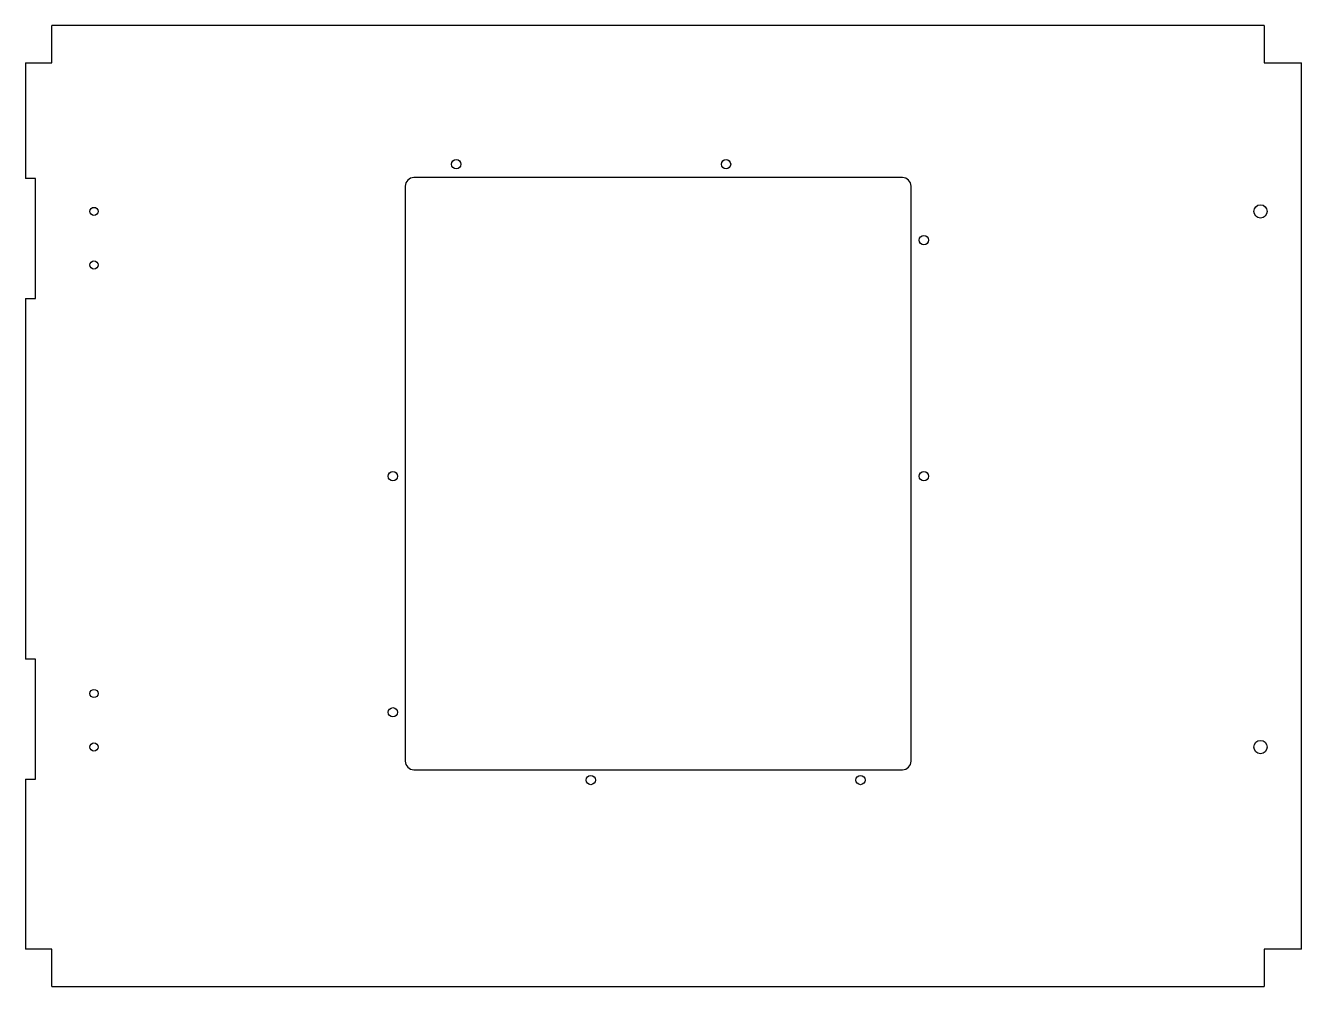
# Model space of a CAD drawing. Header units: inches. Extents: x -14.8 to 15, y -11.2 to 11.2.
import ezdxf

# ---------------------------------------------------------------- set-up
doc = ezdxf.new("R2010")
doc.units = ezdxf.units.IN
doc.header["$MEASUREMENT"] = 0

msp = doc.modelspace()

# ---------------------------------------------------------------- linework, layer by layer
at = {"color": 7, "linetype": 'Continuous', "lineweight": 25}
for p, q in [((-14.155, 10.345), (-14.155, 11.213)), ((14.155, 11.213), (-14.155, 11.213)), ((14.155, 11.213), (14.155, 10.345)), ((-14.773, 10.345), (-14.155, 10.345)), ((-14.773, 10.345), (-14.773, 7.645)), ((14.155, 10.345), (15.023, 10.345)), ((15.023, -10.345), (15.023, 10.345)), ((-14.543, 7.645), (-14.773, 7.645)), ((-14.543, 4.845), (-14.543, 7.645)), ((-5.905, 7.465), (-5.905, -5.955)), ((5.705, 7.665), (-5.705, 7.665)), ((5.905, -5.955), (5.905, 7.465)), ((-14.773, 4.845), (-14.543, 4.845)), ((-14.773, 4.845), (-14.773, -3.575)), ((-14.543, -3.575), (-14.773, -3.575)), ((-14.543, -6.375), (-14.543, -3.575)), ((-5.705, -6.155), (5.705, -6.155)), ((-14.773, -6.375), (-14.773, -10.345)), ((-14.773, -6.375), (-14.543, -6.375)), ((-14.155, -10.345), (-14.773, -10.345)), ((-14.155, -11.213), (-14.155, -10.345)), ((15.023, -10.345), (14.155, -10.345)), ((14.155, -10.345), (14.155, -11.213)), ((-14.155, -11.213), (14.155, -11.213))]:
    msp.add_line(p, q, dxfattribs=at)
for centre, radius in [((-4.715, 7.975), 0.109), ((1.585, 7.975), 0.109), ((-13.175, 6.875), 0.095), ((14.065, 6.875), 0.155), ((6.205, 6.205), 0.109), ((-13.175, 5.625), 0.095), ((-6.195, 0.695), 0.109), ((6.205, 0.695), 0.109), ((-13.175, -4.375), 0.095), ((-6.195, -4.815), 0.109), ((-13.175, -5.625), 0.095), ((14.065, -5.625), 0.155), ((-1.575, -6.395), 0.109), ((4.725, -6.395), 0.109)]:
    msp.add_circle(centre, radius, dxfattribs=at)
for centre, start, end in [((-5.705, 7.465), 90, 180), ((5.705, 7.465), 0, 90), ((-5.705, -5.955), 180, 270), ((5.705, -5.955), 270, 0)]:
    msp.add_arc(centre, 0.2, start, end, dxfattribs=at)

doc.saveas('drawing.dxf')
